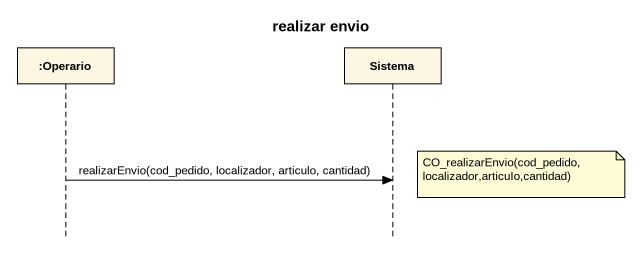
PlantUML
@startuml
title realizar envio
hide footbox
participant ":Operario" as Operario
participant Sistema

note right of Sistema : CO_realizarEnvio(cod_pedido,localizador,articuIo,cantidad)
Operario -> Sistema : realizarEnvio(cod_pedido, localizador, articulo, cantidad)
@enduml
